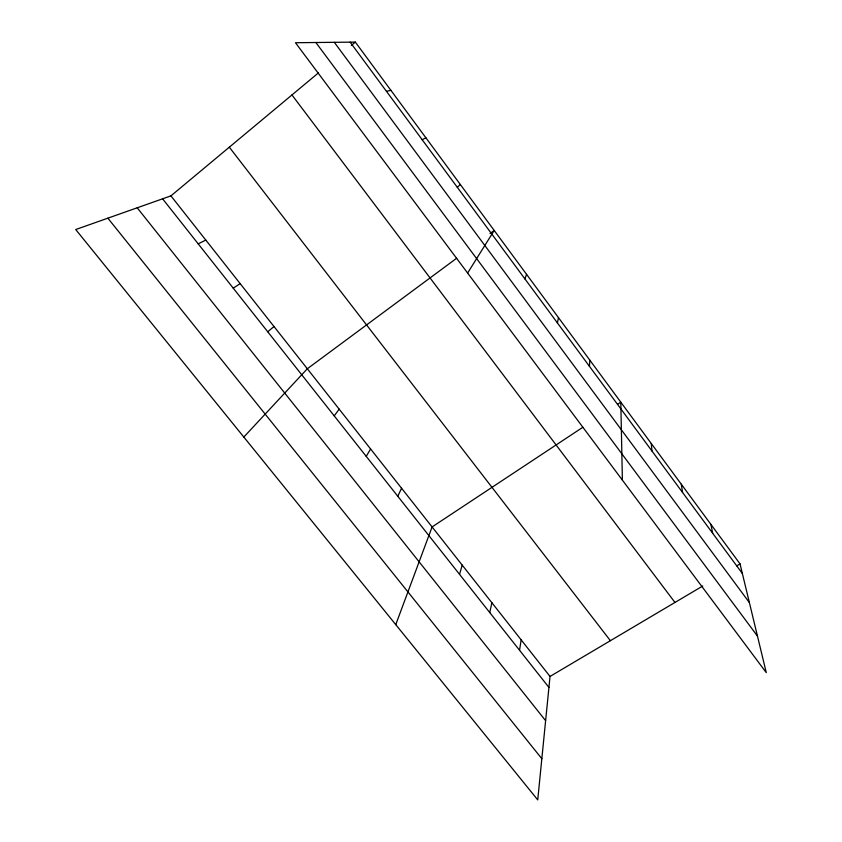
<?xml version="1.0" encoding="UTF-8"?>
<svg xmlns="http://www.w3.org/2000/svg" width="842" height="842" viewBox="0 0 842 842"><rect width="100%" height="100%" fill="white"/><g stroke="black" fill="none" stroke-linecap="round" stroke-linejoin="round"><path stroke-width="1.26" d="M589.421 366.302L589.863 360.218M170.937 195.87L550.026 676.442L537.733 799.9L75.717 229.54L170.937 195.87L318.423 72.886M519.546 650.266L521.156 639.836M557.415 322.939L558.467 317.623M489.749 612.587L491.886 602.735M459.532 574.36L462.195 565.108M524.903 278.902L526.576 274.376M395.761 624.638L432.093 526.945L582.801 427.304M397.782 496.264L401.571 488.244M366.228 456.353L370.596 448.986M467.615 273.05L494.201 230.455L490.023 233.55M334.211 415.864L339.189 409.159M243.822 437.072L307.319 368.764L456.69 258.22M457.322 187.334L460.321 184.503M267.745 331.801L273.997 326.517M351.335 45.436L355.335 42.1L740.044 563.908L766.283 672.642L295.458 42.721L355.335 42.1M617.533 404.328L620.807 402.171L622.385 480.108M233.245 288.164L240.159 283.628M550.026 676.442L702.754 586M736.761 565.856L740.044 563.908M422.189 139.74L425.894 137.804M198.196 243.843L205.816 240.086M386.467 91.357L390.898 90.336M107.871 218.173L541.827 758.705M137.204 207.806L545.616 720.678M162.601 198.817L548.931 687.419M229.319 147.192L610.397 640.688M291.953 94.946L674.958 602.451M315.866 42.51L757.463 636.089M334.316 42.321L749.38 602.588M350.156 42.153L742.36 573.486M710.89 524.366L712.679 533.281M681.304 484.234L682.557 492.475M651.276 443.502L651.982 451.049"/></g></svg>
